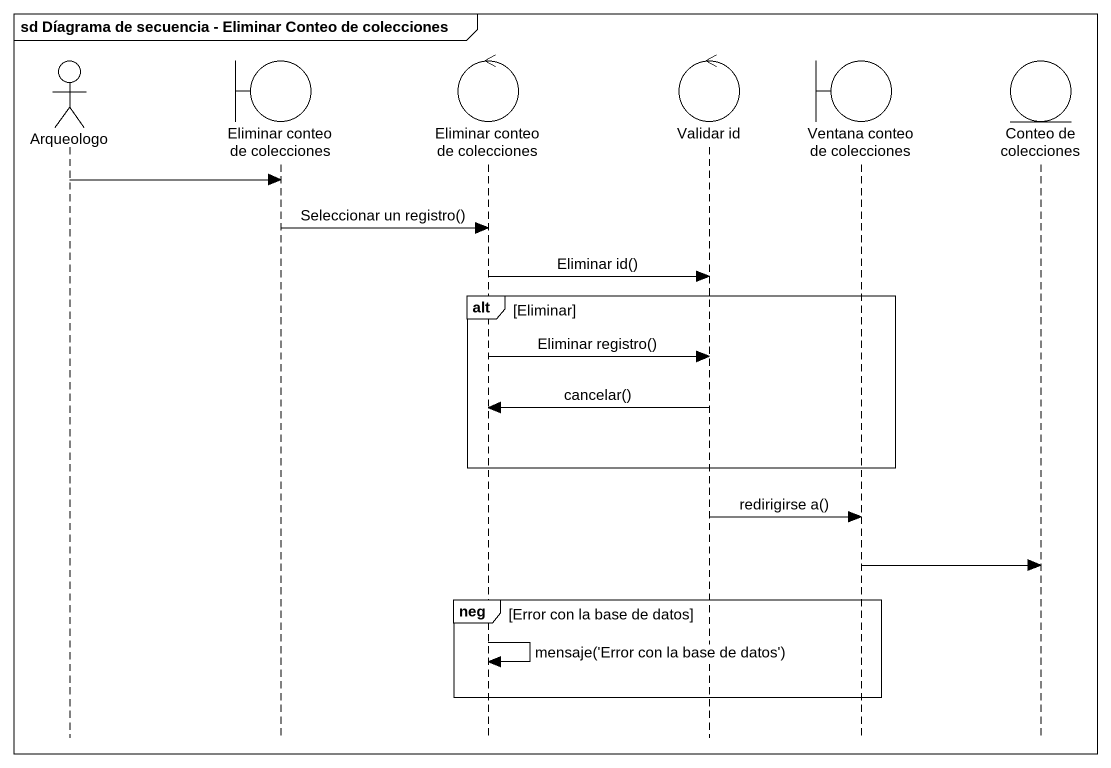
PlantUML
@startuml
mainframe sd Díagrama de secuencia - Eliminar Conteo de colecciones
hide footbox
actor Arqueologo
boundary "Eliminar conteo de colecciones" as Eliminar_conteo_de
control "Eliminar conteo de colecciones" as Eliminar_conteo_de_2
control "Validar id" as Validar_id
boundary "Ventana conteo de colecciones" as Ventana_conteo_de
entity "Conteo de colecciones" as Conteo_de_colecciones

Arqueologo -> Eliminar_conteo_de
Eliminar_conteo_de -> Eliminar_conteo_de_2 : Seleccionar un registro()
Eliminar_conteo_de_2 -> Validar_id : Eliminar id()
alt Eliminar
  Eliminar_conteo_de_2 -> Validar_id : Eliminar registro()
  Validar_id -> Eliminar_conteo_de_2 : cancelar()
end
Validar_id -> Ventana_conteo_de : redirigirse a()
Ventana_conteo_de -> Conteo_de_colecciones
group neg [Error con la base de datos]
  Eliminar_conteo_de_2 -> Eliminar_conteo_de_2 : mensaje('Error con la base de datos')
end
@enduml
